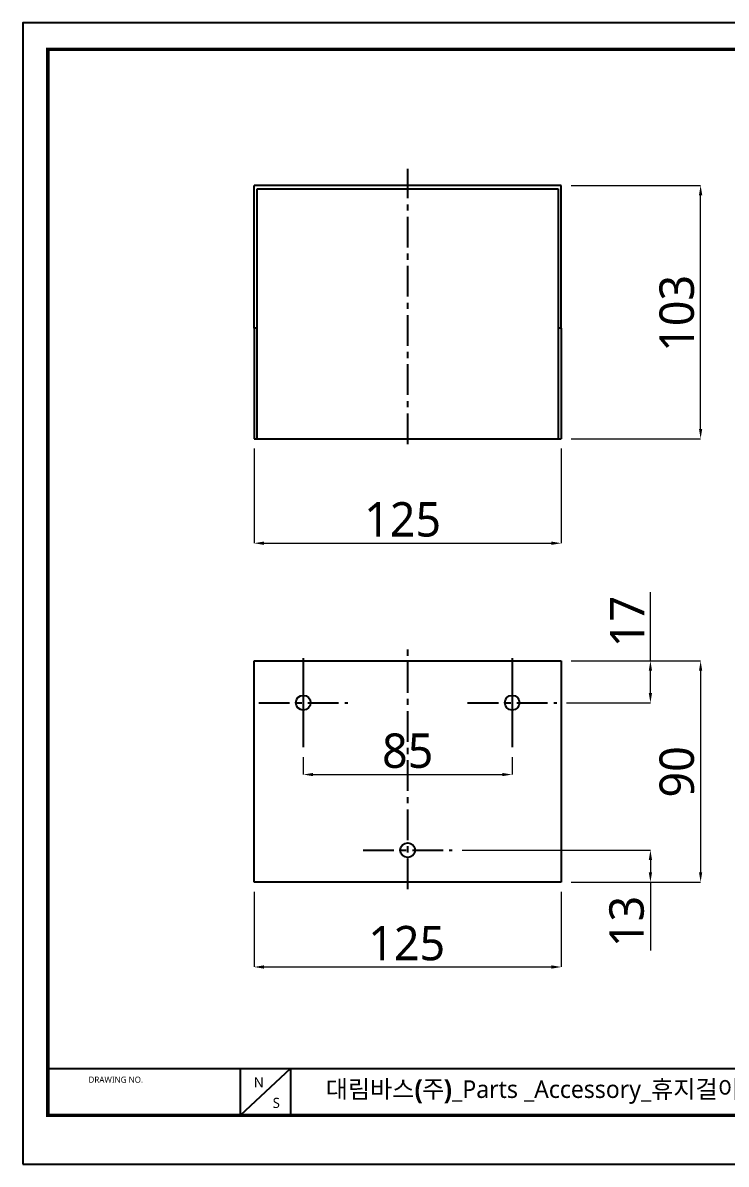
# Model space of a CAD drawing. Extents: x 16296660632 to 16296674609, y -37409619871 to -37409618415.
# Drawn here: x 16296673975.3 to 16296674261.4, y -37409618879.5 to -37409618415.1 of the extents above; entities that cross this region are included whole.
import ezdxf

# ---------------------------------------------------------------- set-up
doc = ezdxf.new("R2010")
doc.units = 0
doc.header["$LTSCALE"] = 10
doc.header["$MEASUREMENT"] = 0
doc.header["$PDMODE"] = 3
doc.header["$PDSIZE"] = -10
doc.linetypes.add('CENTER', pattern=[2, 1.25, -0.25, 0.25, -0.25])
doc.layers.get('0').update_dxf_attribs({"linetype": 'CONTINUOUS'})
doc.layers.get('DEFPOINTS').update_dxf_attribs({"linetype": 'CONTINUOUS'})
doc.styles.add('Daelim Dimension', font='')
doc.styles.get('Daelim Dimension').set_extended_font_data('NanumGothic')
doc.dimstyles.new('DEFAULT', dxfattribs={"dimscale": 2, "dimtxt": 2, "dimasz": 2, "dimexe": 0, "dimexo": 2, "dimgap": 1, "dimtad": 1, "dimdec": 1, "dimzin": 9, "dimdsep": 46, "dimtxsty": 'Daelim Dimension', "dimcen": 0.5, "dimclrd": 252, "dimclre": 252, "dimclrt": 3, "dimadec": 1, "dimazin": 0, "dimtfac": 1, "dimtdec": 1, "dimtix": 1, "dimtmove": 0, "dimatfit": 3, "dimfxl": 1, "dimtolj": 1, "dimtzin": 1, "dimlwd": 9, "dimlwe": 9, "dimarcsym": 0})

# ---------------------------------------------------------------- blocks, each defined once
blk = doc.blocks.new('*D0')
at = {"color": 5, "lineweight": 9, "transparency": 16777216}
for p, q in [((16296674069.31201, -37409618768.724731), (16296674069.31201, -37409618799.242073)), ((16296674194.31201, -37409618768.724731), (16296674194.31201, -37409618799.242073)), ((16296674073.31201, -37409618799.242073), (16296674190.31201, -37409618799.242073))]:
    blk.add_line(p, q, dxfattribs=at)
at = {"color": 5, "transparency": 16777216}
for points in [[(16296674073.31201, -37409618798.575409), (16296674073.31201, -37409618799.908737), (16296674069.31201, -37409618799.242073)], [(16296674190.31201, -37409618798.575409), (16296674190.31201, -37409618799.908737), (16296674194.31201, -37409618799.242073)]]:
    blk.add_solid(points, dxfattribs=at)
at = {"layer": 'DEFPOINTS', "color": 0, "transparency": 16777216}
for p in [(16296674069.31201, -37409618764.724731), (16296674194.31201, -37409618764.724731), (16296674194.31201, -37409618799.242073)]:
    blk.add_point(p, dxfattribs=at)
at = {"color": 7, "transparency": 16777216, "insert": (16296674131.4151, -37409618789.621193), "char_height": 14, "attachment_point": 5, "style": 'Daelim Dimension'}
blk.add_mtext('\\A1;125', dxfattribs=at)
blk = doc.blocks.new('*D1')
at = {"color": 5, "lineweight": 9, "transparency": 16777216}
for p, q in [((16296674089.31201, -37409618713.829338), (16296674089.31201, -37409618720.951134)), ((16296674174.31201, -37409618713.829338), (16296674174.31201, -37409618720.951134)), ((16296674093.31201, -37409618720.951134), (16296674170.31201, -37409618720.951134))]:
    blk.add_line(p, q, dxfattribs=at)
at = {"color": 5, "transparency": 16777216}
for points in [[(16296674093.31201, -37409618720.28447), (16296674093.31201, -37409618721.617798), (16296674089.31201, -37409618720.951134)], [(16296674170.31201, -37409618720.28447), (16296674170.31201, -37409618721.617798), (16296674174.31201, -37409618720.951134)]]:
    blk.add_solid(points, dxfattribs=at)
at = {"layer": 'DEFPOINTS', "color": 0, "transparency": 16777216}
for p in [(16296674089.31201, -37409618709.829338), (16296674174.31201, -37409618709.829338), (16296674174.31201, -37409618720.951134)]:
    blk.add_point(p, dxfattribs=at)
at = {"color": 7, "transparency": 16777216, "insert": (16296674131.81201, -37409618711.330254), "char_height": 14, "attachment_point": 5, "style": 'Daelim Dimension'}
blk.add_mtext('\\A1;85', dxfattribs=at)
blk = doc.blocks.new('*D2')
at = {"color": 5, "lineweight": 9, "transparency": 16777216}
for p, q in [((16296674230.55496, -37409618674.72473), (16296674230.55496, -37409618646.80055)), ((16296674198.31201, -37409618674.72473), (16296674230.55496, -37409618674.72473)), ((16296674230.55496, -37409618687.72473), (16296674230.55496, -37409618678.72473)), ((16296674196.41661, -37409618691.72473), (16296674230.55496, -37409618691.72473))]:
    blk.add_line(p, q, dxfattribs=at)
at = {"color": 5, "transparency": 16777216}
for points in [[(16296674229.8883, -37409618678.72473), (16296674231.22163, -37409618678.72473), (16296674230.55496, -37409618674.72473)], [(16296674229.8883, -37409618687.72473), (16296674231.22163, -37409618687.72473), (16296674230.55496, -37409618691.72473)]]:
    blk.add_solid(points, dxfattribs=at)
at = {"layer": 'DEFPOINTS', "color": 0, "transparency": 16777216}
for p in [(16296674194.31201, -37409618674.72473), (16296674192.41661, -37409618691.72473), (16296674230.55496, -37409618691.72473)]:
    blk.add_point(p, dxfattribs=at)
at = {"color": 7, "transparency": 16777216, "insert": (16296674221.0843, -37409618658.72473), "char_height": 14, "attachment_point": 5, "rotation": 90, "style": 'Daelim Dimension'}
blk.add_mtext('\\A1;17', dxfattribs=at)
blk = doc.blocks.new('*D3')
at = {"color": 5, "lineweight": 9, "transparency": 16777216}
for p, q in [((16296674153.91661, -37409618751.72473), (16296674230.55496, -37409618751.72473)), ((16296674230.55496, -37409618755.72473), (16296674230.55496, -37409618760.72473)), ((16296674198.31201, -37409618764.72473), (16296674230.55496, -37409618764.72473)), ((16296674230.55496, -37409618764.72473), (16296674230.55496, -37409618792.55878))]:
    blk.add_line(p, q, dxfattribs=at)
at = {"color": 5, "transparency": 16777216}
for points in [[(16296674229.88829, -37409618755.72473), (16296674231.22162, -37409618755.72473), (16296674230.55496, -37409618751.72473)], [(16296674229.88829, -37409618760.72473), (16296674231.22162, -37409618760.72473), (16296674230.55496, -37409618764.72473)]]:
    blk.add_solid(points, dxfattribs=at)
at = {"layer": 'DEFPOINTS', "color": 0, "transparency": 16777216}
for p in [(16296674149.91661, -37409618751.72473), (16296674194.31201, -37409618764.72473), (16296674230.55496, -37409618764.72473)]:
    blk.add_point(p, dxfattribs=at)
at = {"color": 7, "transparency": 16777216, "insert": (16296674220.92406, -37409618780.72473), "char_height": 14, "attachment_point": 5, "rotation": 90, "style": 'Daelim Dimension'}
blk.add_mtext('\\A1;13', dxfattribs=at)
blk = doc.blocks.new('*D4')
at = {"color": 5, "lineweight": 9, "transparency": 16777216}
for p, q in [((16296674210.14049, -37409618674.724731), (16296674250.96945, -37409618674.724731)), ((16296674250.96945, -37409618678.724731), (16296674250.96945, -37409618760.724731)), ((16296674210.14049, -37409618764.724731), (16296674250.96945, -37409618764.724731))]:
    blk.add_line(p, q, dxfattribs=at)
at = {"color": 5, "transparency": 16777216}
for points in [[(16296674250.30279, -37409618678.724731), (16296674251.63612, -37409618678.724731), (16296674250.96945, -37409618674.724731)], [(16296674250.30279, -37409618760.724731), (16296674251.63612, -37409618760.724731), (16296674250.96945, -37409618764.724731)]]:
    blk.add_solid(points, dxfattribs=at)
at = {"layer": 'DEFPOINTS', "color": 0, "transparency": 16777216}
for p in [(16296674206.14049, -37409618674.724731), (16296674206.14049, -37409618764.724731), (16296674250.96945, -37409618764.724731)]:
    blk.add_point(p, dxfattribs=at)
at = {"color": 7, "transparency": 16777216, "insert": (16296674241.34857, -37409618719.855186), "char_height": 14, "attachment_point": 5, "rotation": 90, "style": 'Daelim Dimension'}
blk.add_mtext('\\A1;90', dxfattribs=at)
blk = doc.blocks.new('*D8')
at = {"color": 5, "lineweight": 9, "transparency": 16777216}
for p, q in [((16296674069.31201, -37409618588.303368), (16296674069.31201, -37409618626.843513)), ((16296674194.31201, -37409618588.303368), (16296674194.31201, -37409618626.843513)), ((16296674073.31201, -37409618626.843513), (16296674190.31201, -37409618626.843513))]:
    blk.add_line(p, q, dxfattribs=at)
at = {"color": 5, "transparency": 16777216}
for points in [[(16296674073.31201, -37409618626.176842), (16296674073.31201, -37409618627.51017), (16296674069.31201, -37409618626.843513)], [(16296674190.31201, -37409618626.176842), (16296674190.31201, -37409618627.51017), (16296674194.31201, -37409618626.843513)]]:
    blk.add_solid(points, dxfattribs=at)
at = {"layer": 'DEFPOINTS', "color": 0, "transparency": 16777216}
for p in [(16296674069.31201, -37409618584.303368), (16296674194.31201, -37409618584.303368), (16296674194.31201, -37409618626.843513)]:
    blk.add_point(p, dxfattribs=at)
at = {"color": 7, "transparency": 16777216, "insert": (16296674129.761709, -37409618617.222618), "char_height": 14, "attachment_point": 5, "style": 'Daelim Dimension'}
blk.add_mtext('\\A1;125', dxfattribs=at)
blk = doc.blocks.new('*D9')
at = {"color": 5, "lineweight": 9, "transparency": 16777216}
for p, q in [((16296674198.31201, -37409618481.303368), (16296674250.96945, -37409618481.303368)), ((16296674250.96945, -37409618580.303368), (16296674250.96945, -37409618485.303368)), ((16296674198.31201, -37409618584.303368), (16296674250.96945, -37409618584.303368))]:
    blk.add_line(p, q, dxfattribs=at)
at = {"color": 5, "transparency": 16777216}
for points in [[(16296674250.30278, -37409618485.303368), (16296674251.63611, -37409618485.303368), (16296674250.96945, -37409618481.303368)], [(16296674250.30278, -37409618580.303368), (16296674251.63611, -37409618580.303368), (16296674250.96945, -37409618584.303368)]]:
    blk.add_solid(points, dxfattribs=at)
at = {"layer": 'DEFPOINTS', "color": 0, "transparency": 16777216}
for p in [(16296674194.31201, -37409618481.303368), (16296674250.96945, -37409618481.303368), (16296674194.31201, -37409618584.303368)]:
    blk.add_point(p, dxfattribs=at)
at = {"color": 7, "transparency": 16777216, "insert": (16296674241.338551, -37409618533.321747), "char_height": 14, "attachment_point": 5, "rotation": 90, "style": 'Daelim Dimension'}
blk.add_mtext('\\A1;103', dxfattribs=at)

msp = doc.modelspace()

# ---------------------------------------------------------------- linework, layer by layer
at = {"color": 1, "linetype": 'CENTER'}
for p, q in [((16296674131.81201, -37409618586.500214), (16296674131.81201, -37409618474.504951)), ((16296674131.81201, -37409618767.637947), (16296674131.81201, -37409618669.735397)), ((16296674089.31201, -37409618673.620117), (16296674089.31201, -37409618709.829338)), ((16296674174.31201, -37409618673.620117), (16296674174.31201, -37409618709.829338)), ((16296674071.207399, -37409618691.724731), (16296674107.416611, -37409618691.724731)), ((16296674156.207399, -37409618691.724731), (16296674192.416611, -37409618691.724731)), ((16296674113.707399, -37409618751.724731), (16296674149.916611, -37409618751.724731))]:
    msp.add_line(p, q, dxfattribs=at)
for p, q in [((16296674194.31201, -37409618481.303368), (16296674069.31201, -37409618481.303368)), ((16296674069.31201, -37409618539.303368), (16296674069.31201, -37409618481.303368)), ((16296674070.612009, -37409618482.603363), (16296674193.012011, -37409618482.603363)), ((16296674070.612009, -37409618539.303368), (16296674070.612009, -37409618482.603363)), ((16296674193.012011, -37409618482.603363), (16296674193.012011, -37409618539.303368)), ((16296674194.31201, -37409618539.303368), (16296674194.31201, -37409618481.303368)), ((16296674070.612009, -37409618539.303368), (16296674069.31201, -37409618539.303368)), ((16296674069.31201, -37409618539.303368), (16296674069.31201, -37409618584.303368)), ((16296674070.612009, -37409618584.303368), (16296674070.612009, -37409618539.303368)), ((16296674193.012011, -37409618539.303368), (16296674193.012011, -37409618584.303368)), ((16296674194.31201, -37409618539.303368), (16296674193.012011, -37409618539.303368)), ((16296674194.31201, -37409618539.303368), (16296674194.31201, -37409618584.303368)), ((16296674069.31201, -37409618584.303368), (16296674070.612009, -37409618584.303368)), ((16296674070.612009, -37409618584.303368), (16296674193.012011, -37409618584.303368)), ((16296674193.012011, -37409618584.303368), (16296674194.31201, -37409618584.303368)), ((16296674069.31201, -37409618674.724731), (16296674194.31201, -37409618674.724731)), ((16296674069.31201, -37409618764.724731), (16296674069.31201, -37409618674.724731)), ((16296674194.31201, -37409618674.724731), (16296674194.31201, -37409618764.724731)), ((16296674194.31201, -37409618764.724731), (16296674069.31201, -37409618764.724731))]:
    msp.add_line(p, q)
at = {"color": 5}
msp.add_line((16296673985.44812, -37409618840.55262), (16296674495.71299, -37409618840.55262), dxfattribs=at)
at = {"color": 5, "ltscale": 40}
for p, q in [((16296674063.6647, -37409618840.55262), (16296674063.6647, -37409618859.647949)), ((16296674063.6647, -37409618840.55262), (16296674063.6647, -37409618859.647949)), ((16296674084.10144, -37409618840.55262), (16296674063.6647, -37409618859.647949)), ((16296674084.10144, -37409618840.55262), (16296674063.6647, -37409618859.647949)), ((16296674084.10144, -37409618840.55262), (16296674084.10144, -37409618859.647949)), ((16296674084.10144, -37409618840.55262), (16296674084.10144, -37409618859.647949))]:
    msp.add_line(p, q, dxfattribs=at)
at = {"ltscale": 0.5}
msp.add_lwpolyline([(16296673975.257959, -37409618879.457993), (16296674608.967409, -37409618879.457993), (16296674608.967409, -37409618415.127121), (16296673975.257959, -37409618415.127121)], close=True, dxfattribs=at)
at = {"color": 5, "linetype": 'ByBlock', "lineweight": 200, "const_width": 1.46016}
msp.add_lwpolyline([(16296673985.44812, -37409618859.575768), (16296674598.715321, -37409618859.575768), (16296674598.715321, -37409618425.908241), (16296673985.44812, -37409618425.908241)], close=True, dxfattribs=at)
for centre in [(16296674089.31201, -37409618691.724731), (16296674174.31201, -37409618691.724731), (16296674131.81201, -37409618751.724731)]:
    msp.add_circle(centre, 3)

# ---------------------------------------------------------------- texts
at = {"color": 5, "ltscale": 40, "style": 'Daelim Dimension'}
msp.add_text('DRAWING NO.', height=2.50077833, dxfattribs=at).set_placement((16296674001.97023, -37409618846.329681))
at = {"char_height": 4.092462, "width": 5.71147479, "attachment_point": 1, "style": 'Daelim Dimension'}
for s, insert in [('N', (16296674069.22323, -37409618844.13266)), ('S', (16296674076.902479, -37409618852.474152))]:
    msp.add_mtext(s, dxfattribs=dict(at, insert=insert))
at = {"color": 2, "insert": (16296674098.50349, -37409618845.344063), "char_height": 7.17522624, "width": 377.94702234, "attachment_point": 1, "style": 'Daelim Dimension'}
msp.add_mtext('{\\fPretendard Variable SemiBold|b0|i0|c129|p2;대림바스(주)}_Parts _Accessory_{\\fGulim|b0|i0|c129|p50;휴지걸이}({\\fGulim|b0|i0|c129|p50;노출형 }1{\\fGulim|b0|i0|c129|p50;단})_DL A9046', dxfattribs=at)

# ---------------------------------------------------------------- dimensions: what is measured, and where the dimension line sits
at = {"color": 5}
for base, p1, p2, picture, middle in [((16296674250.96945, -37409618481.303368), (16296674194.31201, -37409618584.303368), (16296674194.31201, -37409618481.303368), '*D9', (16296674250.96945, -37409618533.321747)), ((16296674230.55496, -37409618691.724731), (16296674194.31201, -37409618674.724731), (16296674192.416611, -37409618691.724731), '*D2', (16296674230.55497, -37409618658.724731)), ((16296674250.96945, -37409618764.724731), (16296674206.14049, -37409618674.724731), (16296674206.14049, -37409618764.724731), '*D4', (16296674250.96946, -37409618719.855186)), ((16296674230.55496, -37409618764.724731), (16296674149.916611, -37409618751.724731), (16296674194.31201, -37409618764.724731), '*D3', (16296674230.55496, -37409618780.724731))]:
    dim = msp.add_linear_dim(base=base, p1=p1, p2=p2, angle=90, dimstyle='DEFAULT', override={"dimtxt": 7, "dimclrd": 5, "dimclre": 5, "dimclrt": 7}, dxfattribs=at)
    dim.commit()
    dim.dimension.update_dxf_attribs({"geometry": picture, "text_midpoint": middle, "dimtype": 160})
for base, p1, p2, picture, middle in [((16296674194.31201, -37409618626.843513), (16296674069.31201, -37409618584.303368), (16296674194.31201, -37409618584.303368), '*D8', (16296674129.761709, -37409618626.843513)), ((16296674194.31201, -37409618799.242073), (16296674069.31201, -37409618764.724731), (16296674194.31201, -37409618764.724731), '*D0', (16296674131.4151, -37409618799.242073))]:
    dim = msp.add_linear_dim(base=base, p1=p1, p2=p2, dimstyle='DEFAULT', override={"dimtxt": 7, "dimclrd": 5, "dimclre": 5, "dimclrt": 7}, dxfattribs=at)
    dim.commit()
    dim.dimension.update_dxf_attribs({"geometry": picture, "text_midpoint": middle, "dimtype": 160})
dim = msp.add_linear_dim(base=(16296674174.31201, -37409618720.951134), p1=(16296674089.31201, -37409618709.829338), p2=(16296674174.31201, -37409618709.829338), dimstyle='DEFAULT', override={"dimtxt": 7, "dimclrd": 5, "dimclre": 5, "dimclrt": 7}, dxfattribs=at)
dim.commit()
dim.dimension.update_dxf_attribs({"geometry": '*D1', "text_midpoint": (16296674131.81201, -37409618711.330254)})

doc.saveas('drawing.dxf')
